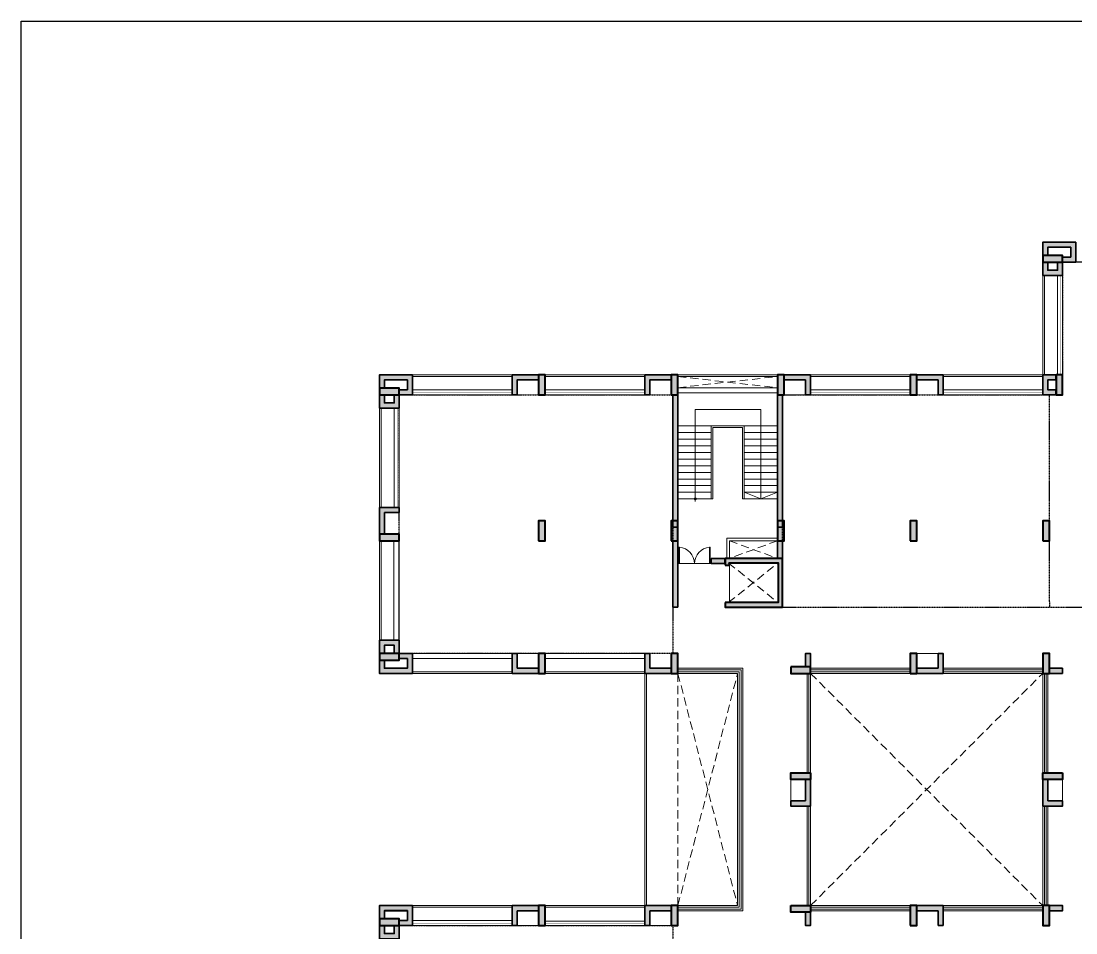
# Model space of a CAD drawing. Header units: millimetres. Extents: x -122165 to 59500, y -31598 to 53500.
# Drawn here: x -122165 to -74460, y 12264 to 53500 of the extents above; entities that cross this region are included whole.
import ezdxf

# ---------------------------------------------------------------- set-up
doc = ezdxf.new("R2010")
doc.units = ezdxf.units.MM
doc.header["$MEASUREMENT"] = 0
doc.linetypes.add('ARC$0$Existing Layout$0$07.08.14_LP_0G-for WD_FINAL$0$DASHED2', pattern=[0.375, 0.25, -0.125])
for name, color, linetype, lineweight in [('A_ Low Height Wall', 20, 'Continuous', 20), ('A_CUT OUT.', 253, 'ARC$0$Existing Layout$0$07.08.14_LP_0G-for WD_FINAL$0$DASHED2', 13), ('A_DIM', 7, 'Continuous', 5), ('ARC_A_ R.C.C', 162, 'Continuous', 40), ('ARC_A_Level', 253, 'Continuous', 15), ('ARC_A_R.C.C. Hatch', 8, 'Continuous', 5), ('ARC_A_Stair', 7, 'Continuous', 13), ('ARC_A_Steel_1(fabrication)', 46, 'Continuous', 9), ('ARC_A_WALL', 158, 'Continuous', 35), ('ARC_Concept Zone', 252, 'ARC$0$Existing Layout$0$07.08.14_LP_0G-for WD_FINAL$0$DASHED2', 30), ('ARC_D_W Block', 252, 'Continuous', 20), ('ARC_Wall Hatch', 253, 'Continuous', 0)]:
    doc.layers.add(name, color=color, linetype=linetype, lineweight=lineweight)

# ---------------------------------------------------------------- blocks, each defined once
blk = doc.blocks.new('ARC$0$Existing Layout$0$A$C339C0E16')
for points in [[(0.079, -0.044), (0, -0.044), (0, 0), (0.079, 0)], [(0.738, -0.077), (0.033, -0.077), (0.033, -0.044), (0.738, -0.044)]]:
    blk.add_lwpolyline(points, close=True)
blk.add_arc((-0.015, 0.008), 0.758, 271.1695, 353.5809)
blk = doc.blocks.new('ARC$1$Existing Layout$0$col gf 180116')
at = {"layer": 'ARC_A_R.C.C. Hatch'}
h = blk.add_hatch(color=256, dxfattribs=at)
h.dxf.hatch_style = 1
h.paths.add_polyline_path([(201.74, 26.786), (202.64, 26.786), (202.64, 26.486), (201.74, 26.486)])
edge = h.paths.add_edge_path()
edge.add_line((216.34, 22.986), (216.14, 22.986))
edge.add_line((216.14, 22.986), (216.14, 25.586))
edge.add_line((216.14, 25.586), (218.34, 25.586))
edge.add_line((218.34, 25.586), (218.34, 22.986))
edge.add_line((218.34, 22.986), (218.04, 22.986))
h.paths.add_polyline_path([(207.14, 25.886), (207.44, 25.886), (207.44, 26.786), (207.14, 26.786)])
h.paths.add_polyline_path([(208.04, 20.486), (208.04, 20.786), (207.14, 20.786), (207.14, 20.486)])
h.paths.add_polyline_path([(202.64, 32.786), (202.64, 32.486), (201.74, 32.486), (201.74, 32.786)])
h.paths.add_polyline_path([(191.24, 20.486), (191.24, 20.786), (190.34, 20.786), (190.34, 20.486)])
h.paths.add_polyline_path([(184.04, 20.486), (184.04, 20.786), (183.14, 20.786), (183.14, 20.486)])
h.paths.add_polyline_path([(220.64, 14.186), (220.34, 14.186), (220.34, 13.286), (220.64, 13.286)])
h.paths.add_polyline_path([(220.64, 20.486), (220.64, 20.786), (219.74, 20.786), (219.74, 20.486)])
h.paths.add_polyline_path([(220.64, 25.286), (220.64, 25.586), (219.74, 25.586), (219.74, 25.286)])
h.paths.add_polyline_path([(220.64, 32.786), (220.64, 32.486), (219.74, 32.486), (219.74, 32.786)])
h.paths.add_polyline_path([(220.34, 37.286), (220.64, 37.286), (220.64, 38.186), (220.34, 38.186)])
h.paths.add_polyline_path([(201.14, 43.286), (201.44, 43.286), (201.44, 44.186), (201.14, 44.186)])
h.paths.add_polyline_path([(196.34, 43.286), (196.64, 43.286), (196.64, 44.186), (196.34, 44.186)])
h.paths.add_polyline_path([(190.34, 43.286), (190.64, 43.286), (190.64, 44.186), (190.34, 44.186)])
h.paths.add_polyline_path([(207.14, 43.286), (207.44, 43.286), (207.44, 44.186), (207.14, 44.186)])
h.paths.add_polyline_path([(220.64, 56.786), (220.34, 56.786), (220.34, 55.886), (220.64, 55.886)])
h.paths.add_polyline_path([(220.34, 50.786), (220.64, 50.786), (220.64, 49.886), (220.34, 49.886)])
h.paths.add_polyline_path([(226.34, 50.786), (226.64, 50.786), (226.64, 49.886), (226.34, 49.886)])
h.paths.add_polyline_path([(220.34, 43.286), (220.64, 43.286), (220.64, 44.186), (220.34, 44.186)])
h.paths.add_polyline_path([(232.64, 44.186), (232.64, 43.886), (231.74, 43.886), (231.74, 44.186)])
h.paths.add_polyline_path([(232.64, 50.486), (232.64, 50.786), (231.74, 50.786), (231.74, 50.486)])
h.paths.add_polyline_path([(232.64, 55.886), (232.64, 56.186), (231.74, 56.186), (231.74, 55.886)])
h.paths.add_polyline_path([(213.14, 43.286), (213.44, 43.286), (213.44, 44.186), (213.14, 44.186)])
h.paths.add_polyline_path([(226.64, 7.886), (226.64, 8.186), (225.74, 8.186), (225.74, 7.886)])
h.paths.add_polyline_path([(226.64, 13.286), (226.64, 13.586), (225.74, 13.586), (225.74, 13.286)])
h.paths.add_polyline_path([(201.74, 20.786), (201.74, 20.486), (202.64, 20.486), (202.64, 20.786)])
h.paths.add_polyline_path([(184.04, 25.886), (184.04, 26.186), (183.14, 26.186), (183.14, 25.886)])
h.paths.add_polyline_path([(183.14, 14.186), (183.14, 13.886), (184.04, 13.886), (184.04, 14.186)])
h.paths.add_polyline_path([(202.64, 13.886), (202.64, 14.186), (201.74, 14.186), (201.74, 13.886)])
h.paths.add_polyline_path([(196.34, 13.286), (196.64, 13.286), (196.64, 14.186), (196.34, 14.186)])
h.paths.add_polyline_path([(190.34, 13.286), (190.64, 13.286), (190.64, 14.186), (190.34, 14.186)])
h.paths.add_polyline_path([(196.34, 25.886), (196.64, 25.886), (196.64, 26.786), (196.34, 26.786)])
h.paths.add_polyline_path([(190.34, 25.886), (190.64, 25.886), (190.64, 26.786), (190.34, 26.786)])
h.paths.add_polyline_path([(214.04, 13.286), (214.04, 13.586), (213.14, 13.586), (213.14, 13.286)])
h.paths.add_polyline_path([(213.14, 20.786), (213.14, 20.486), (214.04, 20.486), (214.04, 20.786)])
h.paths.add_polyline_path([(213.44, 26.786), (213.14, 26.786), (213.14, 25.886), (213.44, 25.886)])
h.paths.add_polyline_path([(214.04, 32.786), (214.04, 32.486), (213.14, 32.486), (213.14, 32.786)])
h.paths.add_polyline_path([(214.04, 7.886), (214.04, 8.186), (213.14, 8.186), (213.14, 7.886)])
h.paths.add_polyline_path([(226.64, 20.486), (226.64, 20.786), (225.74, 20.786), (225.74, 20.486)])
h.paths.add_polyline_path([(226.64, 25.286), (226.64, 25.586), (225.74, 25.586), (225.74, 25.286)])
h.paths.add_polyline_path([(226.64, 32.786), (226.64, 32.486), (225.74, 32.486), (225.74, 32.786)])
h.paths.add_polyline_path([(226.64, 37.286), (226.64, 37.586), (225.74, 37.586), (225.74, 37.286)])
h.paths.add_polyline_path([(225.74, 44.186), (225.74, 43.886), (226.64, 43.886), (226.64, 44.186)])
h.paths.add_polyline_path([(226.64, 56.786), (226.34, 56.786), (226.34, 55.886), (226.64, 55.886)])
h.paths.add_polyline_path([(214.04, 55.886), (214.04, 56.186), (213.14, 56.186), (213.14, 55.886)])
h.paths.add_polyline_path([(213.14, 37.286), (213.44, 37.286), (213.44, 38.186), (213.14, 38.186)])
h.paths.add_polyline_path([(214.04, 50.786), (213.74, 50.786), (213.74, 49.886), (214.04, 49.886)])
h.paths.add_polyline_path([(207.14, 37.286), (207.44, 37.286), (207.44, 38.186), (207.14, 38.186)])
h.paths.add_polyline_path([(207.14, 49.886), (207.44, 49.886), (207.44, 50.786), (207.14, 50.786)])
h.paths.add_polyline_path([(183.14, 50.186), (183.14, 49.886), (184.04, 49.886), (184.04, 50.186)])
h.paths.add_polyline_path([(183.14, 38.186), (183.14, 37.886), (184.04, 37.886), (184.04, 38.186)])
h.paths.add_polyline_path([(201.74, 37.586), (201.74, 37.286), (202.64, 37.286), (202.64, 37.586)])
h.paths.add_polyline_path([(196.34, 37.286), (196.64, 37.286), (196.64, 38.186), (196.34, 38.186)])
h.paths.add_polyline_path([(190.34, 37.286), (190.64, 37.286), (190.64, 38.186), (190.34, 38.186)])
h.paths.add_polyline_path([(201.14, 49.886), (201.44, 49.886), (201.44, 50.786), (201.14, 50.786)])
h.paths.add_polyline_path([(196.34, 49.886), (196.64, 49.886), (196.64, 50.786), (196.34, 50.786)])
h.paths.add_polyline_path([(190.34, 49.886), (190.64, 49.886), (190.64, 50.786), (190.34, 50.786)])
h.paths.add_polyline_path([(220.64, 8.186), (220.34, 8.186), (220.34, 7.286), (220.64, 7.286)])
h.paths.add_polyline_path([(195.74, 20.486), (195.74, 20.786), (196.64, 20.786), (196.64, 20.486)])
h.paths.add_polyline_path([(183.14, 43.586), (183.14, 43.286), (184.04, 43.286), (184.04, 43.586)])
h = blk.add_hatch(color=256, dxfattribs=at)
h.dxf.hatch_style = 1
h.paths.add_polyline_path([(201.17, 42.286), (201.17, 40.486), (198.77, 40.486), (198.77, 40.286), (201.37, 40.286), (201.37, 42.486), (198.77, 42.486), (198.77, 42.186), (198.97, 42.186), (198.97, 42.286)])
at = {"layer": 'ARC_A_ R.C.C'}
blk.add_line((198.77, 42.186, 0), (198.97, 42.186, 0), dxfattribs=at)
at = {"layer": 'ARC_A_ R.C.C', "elevation": 0}
for points in [[(214.04, 55.886), (214.04, 56.186), (213.14, 56.186), (213.14, 55.886)], [(190.34, 49.886), (190.64, 49.886), (190.64, 50.786), (190.34, 50.786)], [(196.34, 49.886), (196.64, 49.886), (196.64, 50.786), (196.34, 50.786)], [(201.14, 49.886), (201.44, 49.886), (201.44, 50.786), (201.14, 50.786)], [(207.14, 49.886), (207.44, 49.886), (207.44, 50.786), (207.14, 50.786)], [(214.04, 50.786), (213.74, 50.786), (213.74, 49.886), (214.04, 49.886)], [(183.14, 50.186), (183.14, 49.886), (184.04, 49.886), (184.04, 50.186)], [(190.34, 43.286), (190.64, 43.286), (190.64, 44.186), (190.34, 44.186)], [(196.34, 43.286), (196.64, 43.286), (196.64, 44.186), (196.34, 44.186)], [(201.14, 43.286), (201.44, 43.286), (201.44, 44.186), (201.14, 44.186)], [(207.14, 43.286), (207.44, 43.286), (207.44, 44.186), (207.14, 44.186)], [(213.14, 43.286), (213.44, 43.286), (213.44, 44.186), (213.14, 44.186)], [(183.14, 43.586), (183.14, 43.286), (184.04, 43.286), (184.04, 43.586)], [(183.14, 38.186), (183.14, 37.886), (184.04, 37.886), (184.04, 38.186)], [(190.34, 37.286), (190.64, 37.286), (190.64, 38.186), (190.34, 38.186)], [(196.34, 37.286), (196.64, 37.286), (196.64, 38.186), (196.34, 38.186)], [(202.64, 32.786), (202.64, 32.486), (201.74, 32.486), (201.74, 32.786)], [(214.04, 32.786), (214.04, 32.486), (213.14, 32.486), (213.14, 32.786)], [(190.34, 25.886), (190.64, 25.886), (190.64, 26.786), (190.34, 26.786)], [(196.34, 25.886), (196.64, 25.886), (196.64, 26.786), (196.34, 26.786)], [(201.74, 26.786), (202.64, 26.786), (202.64, 26.486), (201.74, 26.486)], [(207.14, 25.886), (207.44, 25.886), (207.44, 26.786), (207.14, 26.786)], [(213.44, 26.786), (213.14, 26.786), (213.14, 25.886), (213.44, 25.886)], [(184.04, 25.886), (184.04, 26.186), (183.14, 26.186), (183.14, 25.886)]]:
    blk.add_lwpolyline(points, close=True, dxfattribs=at)
for points in [[(198.77, 40.486), (198.77, 40.286), (201.37, 40.286), (201.37, 42.486), (198.77, 42.486), (198.77, 42.186)], [(198.97, 42.186), (198.97, 42.286), (201.17, 42.286), (201.17, 40.486), (198.77, 40.486)]]:
    blk.add_lwpolyline(points, dxfattribs=at)
at = {"layer": 'ARC_A_ R.C.C'}
for points in [[(207.14, 37.286), (207.44, 37.286), (207.44, 38.186), (207.14, 38.186)], [(213.14, 37.286), (213.44, 37.286), (213.44, 38.186), (213.14, 38.186)], [(201.74, 37.586), (201.74, 37.286), (202.64, 37.286), (202.64, 37.586)]]:
    blk.add_lwpolyline(points, close=True, dxfattribs=at)
at = {"layer": 'ARC_A_Level'}
blk.add_line((198.97, 40.486, 0), (198.97, 42.186, 0), dxfattribs=at)
blk = doc.blocks.new('ARC$0$Existing Layout$0$A$C04F219B2')
at = {"layer": 'ARC_Wall Hatch'}
h = blk.add_hatch(color=256, dxfattribs=at)
h.dxf.hatch_style = 1
h.paths.add_polyline_path([(0.6, -0.9), (-0.9, -0.9), (-0.9, -0.3), (-0.67, -0.3), (-0.67, -0.67), (0.37, -0.67), (0.37, -0.23), (0, -0.23), (0, 0), (0.6, 0)])
h.paths.add_polyline_path([(0, 0), (-0.23, 0), (-0.23, 0.37), (-0.67, 0.37), (-0.67, 0), (-0.9, 0), (-0.9, 0.6), (0, 0.6)])
at = {"layer": 'ARC_A_WALL'}
blk.add_line((0.598, -0.395, -0.001), (0.6, -0.395, -0.001), dxfattribs=at)
blk.add_lwpolyline([(0, 0), (-0.23, 0), (-0.23, 0.37), (-0.67, 0.37), (-0.67, 0), (-0.9, 0), (-0.9, 0.6), (0, 0.6)], close=True, dxfattribs=at)
at = {"layer": 'ARC_A_WALL', "elevation": 0}
blk.add_lwpolyline([(0.6, -0.9), (-0.9, -0.9), (-0.9, -0.3), (-0.67, -0.3), (-0.67, -0.67), (0.37, -0.67), (0.37, -0.23), (0, -0.23), (0, 0), (0.6, 0)], close=True, dxfattribs=at)
blk = doc.blocks.new('ARC$0$Existing Layout$0$A$C3EBA4768')
at = {"layer": 'A_DIM', "xscale": -1, "rotation": 180.0000006659391}
blk.add_blockref('ARC$0$Existing Layout$0$A$C04F219B2', (0.9, -18.9, 0.001), dxfattribs=at)
at = {"layer": 'ARC_Wall Hatch', "xscale": -1, "rotation": 180}
for p in [(30.9, 11.1, 0.001), (0.9, 5.1, 0.001)]:
    blk.add_blockref('ARC$0$Existing Layout$0$A$C04F219B2', p, dxfattribs=at)
at = {"layer": 'ARC_Wall Hatch'}
blk.add_blockref('ARC$0$Existing Layout$0$A$C04F219B2', (0.9, -6.6, 0.001), dxfattribs=at)
blk = doc.blocks.new('ARC')
at = {"layer": 'ARC_Wall Hatch', "extrusion": (4.48937e-09, -4.26517e-20, 1)}
h = blk.add_hatch(color=256, dxfattribs=at)
h.dxf.hatch_style = 1
h.paths.add_polyline_path([(-98760, 37500), (-99960, 37500), (-99960, 36600), (-99730, 36600), (-99730, 37270), (-98760, 37270)])
h = blk.add_hatch(color=256, dxfattribs=at)
h.dxf.hatch_style = 1
h.paths.add_polyline_path([(-92760, 37500), (-93960, 37500), (-93960, 36600), (-93730, 36600), (-93730, 37270), (-92760, 37270)])
h = blk.add_hatch(color=256, dxfattribs=at)
h.dxf.hatch_style = 1
h.paths.add_polyline_path([(-86460, 37500), (-87660, 37500), (-87660, 37270), (-86690, 37270), (-86690, 36600), (-86460, 36600)])
h = blk.add_hatch(color=256, dxfattribs=at)
h.dxf.hatch_style = 1
h.paths.add_polyline_path([(-80460, 37500), (-81660, 37500), (-81660, 37270), (-80690, 37270), (-80690, 36600), (-80460, 36600)])
h = blk.add_hatch(color=256, dxfattribs=at)
h.dxf.hatch_style = 1
h.paths.add_polyline_path([(-75360, 37270), (-75360, 37500), (-75960, 37500), (-75960, 36600), (-75360, 36600), (-75360, 36830), (-75730, 36830), (-75730, 37270)])
h = blk.add_hatch(color=256, dxfattribs=at)
h.dxf.hatch_style = 1
h.paths.add_polyline_path([(-92460, 36000), (-92460, 36600), (-92690, 36600), (-92690, 30607), (-92460, 30607)])
h = blk.add_hatch(color=256, dxfattribs=at)
h.dxf.hatch_style = 1
h.paths.add_polyline_path([(-87730, 36600), (-87960, 36600), (-87960, 30607), (-87730, 30607)])
h = blk.add_hatch(color=256, dxfattribs=at)
h.dxf.hatch_style = 1
h.paths.add_polyline_path([(-105060, 31500), (-105960, 31500), (-105960, 30300), (-105730, 30300), (-105730, 31270), (-105060, 31270)])
h = blk.add_hatch(color=256, dxfattribs=at)
h.dxf.hatch_style = 1
h.paths.add_polyline_path([(-92460, 30000), (-92690, 30000), (-92690, 27000), (-92460, 27000)])
h = blk.add_hatch(color=256, dxfattribs=at)
h.dxf.hatch_style = 1
h.paths.add_polyline_path([(-87730, 30000), (-87960, 30000), (-87960, 29200), (-87730, 29200)])
h = blk.add_hatch(color=256, dxfattribs=at)
h.dxf.hatch_style = 1
h.paths.add_polyline_path([(-90330, 28970), (-90330, 29200), (-90960, 29200), (-90960, 28970)])
h = blk.add_hatch(color=256, dxfattribs=at)
h.dxf.hatch_style = 1
h.paths.add_polyline_path([(-98760, 24230), (-99730, 24230), (-99730, 24900), (-99960, 24900), (-99960, 24000), (-98760, 24000)])
h = blk.add_hatch(color=256, dxfattribs=at)
h.dxf.hatch_style = 1
h.paths.add_polyline_path([(-92760, 24230), (-93730, 24230), (-93730, 24900), (-93960, 24900), (-93960, 24000), (-92760, 24000)])
at = {"layer": 'ARC_Wall Hatch', "extrusion": (4.48939e-09, -4.26748e-20, 1)}
h = blk.add_hatch(color=256, dxfattribs=at)
h.dxf.hatch_style = 1
h.paths.add_polyline_path([(-86460, 24900), (-86460, 24300), (-86690, 24300), (-86690, 24900)])
h = blk.add_hatch(color=256, dxfattribs=at)
h.dxf.hatch_style = 1
h.paths.add_polyline_path([(-80460, 24900), (-80690, 24900), (-80690, 24230), (-81660, 24230), (-81660, 24000), (-80460, 24000)])
h = blk.add_hatch(color=256, dxfattribs=at)
h.dxf.hatch_style = 1
h.paths.add_polyline_path([(-75060, 24230), (-75660, 24230), (-75660, 24000), (-75060, 24000)])
h = blk.add_hatch(color=256, dxfattribs=at)
h.dxf.hatch_style = 1
h.paths.add_polyline_path([(-86690, 19200), (-86460, 19200), (-86460, 18000), (-87360, 18000), (-87360, 18230), (-86690, 18230)])
h = blk.add_hatch(color=256, dxfattribs=at)
h.dxf.hatch_style = 1
h.paths.add_polyline_path([(-75730, 19200), (-75960, 19200), (-75960, 18000), (-75060, 18000), (-75060, 18230), (-75730, 18230)])
at = {"layer": 'ARC_Wall Hatch', "extrusion": (4.48937e-09, -4.26517e-20, 1)}
h = blk.add_hatch(color=256, dxfattribs=at)
h.dxf.hatch_style = 1
h.paths.add_polyline_path([(-98760, 13500), (-99960, 13500), (-99960, 12600), (-99730, 12600), (-99730, 13270), (-98760, 13270)])
h = blk.add_hatch(color=256, dxfattribs=at)
h.dxf.hatch_style = 1
h.paths.add_polyline_path([(-92760, 13500), (-93960, 13500), (-93960, 12600), (-93730, 12600), (-93730, 13270), (-92760, 13270)])
h = blk.add_hatch(color=256, dxfattribs=at)
h.dxf.hatch_style = 1
h.paths.add_polyline_path([(-80690, 13270), (-80690, 12600), (-80460, 12600), (-80460, 13500), (-81660, 13500), (-81660, 13270)])
at = {"layer": 'ARC_Wall Hatch', "extrusion": (4.48939e-09, -4.26748e-20, 1)}
h = blk.add_hatch(color=256, dxfattribs=at)
h.dxf.hatch_style = 1
h.paths.add_polyline_path([(-75060, 13500), (-75660, 13500), (-75660, 13270), (-75060, 13270)])
h = blk.add_hatch(color=256, dxfattribs=at)
h.dxf.hatch_style = 1
h.paths.add_polyline_path([(-86460, 12600), (-86460, 13200), (-86690, 13200), (-86690, 12600)])
at = {"layer": 'A_ Low Height Wall', "color": 7}
for p, q in [((-90245, 29200, 4), (-90245, 30115, 4)), ((-90245, 30115, 4), (-87960, 30115, 4)), ((-90245, 29200, 4), (-90245, 29967, 4)), ((-90130, 29200, 4), (-90130, 30000, 4)), ((-90130, 30000, 4), (-87960, 30000, 4)), ((-90130, 29200, 4), (-90130, 29652, 4)), ((-92690, 24000, 4), (-92460, 24000, 4)), ((-89530, 24230, 4), (-92460, 24230, 4)), ((-89760, 24000, 4), (-92460, 24000, 4)), ((-89760, 24000, 4), (-89760, 13500, 4)), ((-89530, 24230, 4), (-89530, 13270, 4)), ((-86460, 24230, 4), (-81960, 24230, 4)), ((-86460, 24230, 4), (-86460, 24000, 4)), ((-86460, 24000, 4), (-81960, 24000, 4)), ((-86460, 19500, 4), (-86460, 24000, 4)), ((-80460, 24230, 4), (-75960, 24230, 4)), ((-80460, 24000, 4), (-75960, 24000, 4)), ((-75960, 19500, 4), (-75960, 24000, 4)), ((-75730, 19500, 4), (-75730, 24000, 4)), ((-86460, 13500, 4), (-86460, 18000, 4)), ((-75960, 13500, 4), (-75960, 18000, 4)), ((-75730, 13500, 4), (-75730, 18000, 4)), ((-89760, 13500, 4), (-92460, 13500, 4)), ((-86460, 13500, 4), (-81960, 13500, 4)), ((-80460, 13500, 4), (-75960, 13500, 4)), ((-75730, 13500, 4), (-75960, 13500, 4)), ((-89530, 13270, 4), (-92460, 13270, 4)), ((-86460, 13270, 4), (-81960, 13270, 4)), ((-80460, 13270, 4), (-75960, 13270, 4))]:
    blk.add_line(p, q, dxfattribs=at)
at = {"layer": 'A_CUT OUT.', "ltscale": 1500}
for p, q in [((-92460, 37425, 4), (-87960, 36921, 4)), ((-92460, 36921, 4), (-87960, 37425, 4)), ((-90130, 30000, 4), (-87960, 29200, 4)), ((-87960, 30000, 4), (-90130, 29200, 4)), ((-90180, 29000, 3), (-87930, 27200, 3)), ((-90180, 27200, 3), (-87930, 29000, 3)), ((-92460, 24000, 4), (-89760, 13500, 4)), ((-92460, 13500, 4), (-89760, 24000, 4)), ((-92460, 13500, 4), (-92460, 24000, 4)), ((-86460, 24000, 4), (-75960, 13500, 4)), ((-86460, 13500, 4), (-75960, 24000, 4))]:
    blk.add_line(p, q, dxfattribs=at)
at = {"layer": 'ARC_A_Level'}
for p, q in [((-86690, 36600, 4), (-87660, 36600, 4)), ((-81660, 24900, 4), (-80690, 24900, 4)), ((-87360, 18230, 4), (-87360, 19200, 4)), ((-75060, 18230, 4), (-75060, 19200, 4))]:
    blk.add_line(p, q, dxfattribs=at)
at = {"layer": 'ARC_A_Stair'}
for p, q in [((-88710, 35941, 4), (-91672, 35941, 4)), ((-91672, 35941, 4), (-91672, 31776, 4)), ((-88710, 31891, 4), (-88710, 35941, 4)), ((-90960, 35191, 4), (-92460, 35191, 4)), ((-90960, 34891, 4), (-92460, 34891, 4)), ((-90960, 35191, 4), (-90960, 31891, 4)), ((-90960, 35191, 4), (-87960, 35191, 4)), ((-90885, 35116, 4), (-90885, 31891, 4)), ((-90885, 35116, 4), (-89535, 35116, 4)), ((-89535, 35116, 4), (-89535, 31891, 4)), ((-89460, 35191, 4), (-89460, 31891, 4)), ((-89460, 35191, 4), (-87960, 35191, 4)), ((-89460, 34891, 4), (-87960, 34891, 4)), ((-90960, 34591, 4), (-92460, 34591, 4)), ((-89460, 34591, 4), (-87960, 34591, 4)), ((-90960, 34291, 4), (-92460, 34291, 4)), ((-90960, 33991, 4), (-92460, 33991, 4)), ((-89460, 34291, 4), (-87960, 34291, 4)), ((-89460, 33991, 4), (-87960, 33991, 4)), ((-90960, 33691, 4), (-92460, 33691, 4)), ((-89460, 33691, 4), (-87960, 33691, 4)), ((-90960, 33391, 4), (-92460, 33391, 4)), ((-90960, 33091, 4), (-92460, 33091, 4)), ((-89460, 33391, 4), (-87960, 33391, 4)), ((-89460, 33091, 4), (-87960, 33091, 4)), ((-90960, 32791, 4), (-92460, 32791, 4)), ((-90960, 32491, 4), (-92460, 32491, 4)), ((-89460, 32791, 4), (-87960, 32791, 4)), ((-89460, 32491, 4), (-87960, 32491, 4)), ((-90960, 32191, 4), (-92460, 32191, 4)), ((-89460, 32191, 4), (-87960, 32191, 4)), ((-89460, 32191, 4), (-88710, 31891, 4)), ((-88710, 31891, 4), (-87960, 32191, 4)), ((-90885, 31891, 4), (-92460, 31891, 4)), ((-89535, 31891, 4), (-87960, 31891, 4))]:
    blk.add_line(p, q, dxfattribs=at)
at = {"layer": 'ARC_A_Stair', "color": 18, "true_color": 0x000000}
blk.add_circle((-91672, 31891, 4), 46.7, dxfattribs=at)
at = {"layer": 'ARC_A_Steel_1(fabrication)'}
for p, q in [((-75960, 37500, 4), (-75960, 42000, 4)), ((-75885, 37500, 4), (-75885, 42000, 4)), ((-104460, 37500, 4), (-99960, 37500, 4)), ((-104460, 37425, 4), (-99960, 37425, 4)), ((-98460, 37500, 4), (-93960, 37500, 4)), ((-98460, 37425, 4), (-93960, 37425, 4)), ((-92460, 37500, 4), (-87960, 37500, 4)), ((-92460, 37425, 4), (-87960, 37425, 4)), ((-86460, 37500, 4), (-81960, 37500, 4)), ((-86460, 37425, 4), (-81960, 37425, 4)), ((-80460, 37500, 4), (-75960, 37500, 4)), ((-80460, 37425, 4), (-75960, 37425, 4)), ((-105960, 31500, 4), (-105960, 36000, 4)), ((-105885, 31500, 4), (-105885, 36000, 4)), ((-105960, 25500, 4), (-105960, 30000, 4)), ((-105885, 25500, 4), (-105885, 30000, 4)), ((-104460, 24075, 4), (-99960, 24075, 4)), ((-104460, 24000, 4), (-99960, 24000, 4)), ((-98460, 24075, 4), (-93960, 24075, 4)), ((-98460, 24000, 4), (-93960, 24000, 4)), ((-93960, 13500, 4), (-93960, 24000, 4)), ((-93885, 13500, 4), (-93885, 24000, 4)), ((-104460, 13500, 4), (-99960, 13500, 4)), ((-104460, 13425, 4), (-99960, 13425, 4)), ((-98460, 13500, 4), (-93960, 13500, 4)), ((-98460, 13425, 4), (-93960, 13425, 4))]:
    blk.add_line(p, q, dxfattribs=at)
at = {"layer": 'ARC_A_Steel_1(fabrication)', "lineweight": 5}
for p, q in [((-92460, 24155, 4), (-89605, 24155, 4)), ((-92460, 24075, 4), (-89685, 24075, 4)), ((-89685, 13425, 4), (-89685, 24075, 4)), ((-89605, 13345, 4), (-89605, 24155, 4)), ((-86615, 19500, 4), (-86615, 24000, 4)), ((-86535, 19500, 4), (-86535, 24000, 4)), ((-86460, 24155, 4), (-81960, 24155, 4)), ((-86460, 24075, 4), (-81960, 24075, 4)), ((-80460, 24155, 4), (-75960, 24155, 4)), ((-80460, 24075, 4), (-75960, 24075, 4)), ((-80460, 24075, 4), (-75960, 24075, 4)), ((-75885, 19500, 4), (-75885, 24000, 4)), ((-75805, 19500, 4), (-75805, 24000, 4)), ((-86615, 13500, 4), (-86615, 18000, 4)), ((-86535, 13500, 4), (-86535, 18000, 4)), ((-75885, 13500, 4), (-75885, 18000, 4)), ((-75805, 13500, 4), (-75805, 18000, 4)), ((-92460, 13425, 4), (-89685, 13425, 4)), ((-86460, 13425, 4), (-81960, 13425, 4)), ((-80460, 13425, 4), (-75960, 13425, 4)), ((-80460, 13425, 4), (-75960, 13425, 4)), ((-92460, 13345, 4), (-89605, 13345, 4)), ((-86460, 13345, 4), (-81960, 13345, 4)), ((-80460, 13345, 4), (-75960, 13345, 4))]:
    blk.add_line(p, q, dxfattribs=at)
at = {"layer": 'ARC_A_WALL'}
for p, q in [((-75960, 42600, 4), (-75730, 42600, 4)), ((-98760, 37270, 4), (-98760, 37500, 4)), ((-92760, 37270, 4), (-92760, 37500, 4)), ((-87660, 37270, 4), (-87660, 37500, 4)), ((-86690, 37270, 4), (-87660, 37270, 4)), ((-86690, 36600, 4), (-86690, 37270, 4)), ((-81660, 37270, 4), (-81660, 37500, 4)), ((-80690, 37270, 4), (-81660, 37270, 4)), ((-80690, 36600, 4), (-80690, 37270, 4)), ((-104462, 36995, 4), (-104460, 36995, 4)), ((-75960, 37200, 4), (-75960, 36600, 4)), ((-99960, 36600, 4), (-99730, 36600, 4)), ((-93960, 36600, 4), (-93730, 36600, 4)), ((-92690, 36600, 4), (-92690, 30607, 4)), ((-92690, 36600, 4), (-92460, 36600, 4)), ((-87960, 36600, 4), (-87960, 30607, 4)), ((-87960, 36600, 4), (-87730, 36600, 4)), ((-87730, 36600, 4), (-87730, 30607, 4)), ((-75960, 36600, 4), (-75660, 36600, 4)), ((-92460, 36000, 4), (-92460, 30850, 4)), ((-92460, 36000, 4), (-92460, 30607, 4)), ((-105060, 31500, 4), (-105960, 31500, 4)), ((-105960, 31500, 4), (-105960, 30300, 4)), ((-105060, 31500, 4), (-105060, 31270, 4)), ((-105060, 31270, 4), (-105730, 31270, 4)), ((-105730, 31270, 4), (-105730, 30300, 4)), ((-92690, 30607, 4), (-92460, 30607, 4)), ((-87730, 30607, 4), (-87960, 30607, 4)), ((-81960, 30900, 4), (-81730, 30900, 4)), ((-105960, 30300, 4), (-105730, 30300, 4)), ((-92690, 30000, 4), (-92690, 27000, 4)), ((-92690, 30000, 4), (-92460, 30000, 4)), ((-92460, 30000, 4), (-92460, 27000, 4)), ((-87960, 30000, 4), (-87960, 29200, 4)), ((-87730, 30000, 4), (-87730, 29200, 4)), ((-81960, 30000, 4), (-81730, 30000, 4)), ((-75960, 30000, 4), (-75730, 30000, 4)), ((-90330, 29200, 4), (-90960, 29200, 4)), ((-90960, 29200, 4), (-90960, 28970, 4)), ((-90330, 29200, 4), (-90330, 28970, 4)), ((-87960, 29200, 4), (-87730, 29200, 4)), ((-90330, 28970, 4), (-90960, 28970, 4)), ((-92690, 27000, 4), (-92460, 27000, 4)), ((-92690, 27000, 4), (-92460, 27000, 4)), ((-99960, 24900, 4), (-99730, 24900, 4)), ((-99730, 24900, 4), (-99730, 24230, 4)), ((-93730, 24900, 4), (-93730, 24230, 4)), ((-80690, 24230, 4), (-80690, 24900, 4)), ((-99730, 24230, 4), (-98760, 24230, 4)), ((-98760, 24230, 4), (-98760, 24000, 4)), ((-93730, 24230, 4), (-92760, 24230, 4)), ((-92760, 24000, 4), (-92760, 24230, 4)), ((-81660, 24230, 4), (-80690, 24230, 4)), ((-81660, 24000, 4), (-81660, 24230, 4)), ((-75660, 24230, 4), (-75060, 24230, 4)), ((-75660, 24230, 4), (-75660, 24000, 4)), ((-75060, 24000, 4), (-75060, 24230, 4)), ((-86690, 18230, 4), (-86690, 19200, 4)), ((-86460, 19200, 4), (-86690, 19200, 4)), ((-75960, 19200, 4), (-75730, 19200, 4)), ((-75730, 18230, 4), (-75730, 19200, 4)), ((-87360, 18230, 4), (-86690, 18230, 4)), ((-75060, 18230, 4), (-75730, 18230, 4)), ((-98760, 13500, 4), (-99960, 13500, 4)), ((-99960, 13500, 4), (-99960, 12600, 4)), ((-98760, 13270, 4), (-98760, 13500, 4)), ((-92760, 13270, 4), (-92760, 13500, 4)), ((-80460, 13500, 4), (-81660, 13500, 4)), ((-80460, 12600, 4), (-80460, 13500, 4)), ((-98760, 13270, 4), (-99730, 13270, 4)), ((-99730, 13270, 4), (-99730, 12600, 4)), ((-92760, 13270, 4), (-93730, 13270, 4)), ((-93730, 13270, 4), (-93730, 12600, 4)), ((-80690, 13270, 4), (-81679, 13270, 4)), ((-80690, 12600, 4), (-80690, 13270, 4)), ((-99960, 12600, 4), (-99730, 12600, 4)), ((-98760, 12600, 4), (-98530, 12600, 4)), ((-93960, 12600, 4), (-93730, 12600, 4)), ((-92690, 12600, 4), (-92460, 12600, 4)), ((-80690, 12600, 4), (-80460, 12600, 4))]:
    blk.add_line(p, q, dxfattribs=at)
at = {"layer": 'ARC_A_WALL', "extrusion": (4.48937e-09, -4.2654e-20, 1), "elevation": 4}
for points in [[(-105960, 37500), (-105960, 37500)], [(-86460, 24300), (-86460, 24900), (-86690, 24900), (-86690, 24300)], [(-75660, 13500), (-75060, 13500), (-75060, 13270), (-75660, 13270)], [(-86460, 13200), (-86460, 12600), (-86690, 12600), (-86690, 13200)]]:
    blk.add_lwpolyline(points, close=True, dxfattribs=at)
for points in [[(-98760, 37500), (-99960, 37500), (-99960, 36600)], [(-98760, 37270), (-99730, 37270), (-99730, 36600)], [(-92760, 37500), (-93960, 37500), (-93960, 36600)], [(-92760, 37270), (-93730, 37270), (-93730, 36600)], [(-86690, 36600), (-86460, 36600), (-86460, 37500), (-87660, 37500)], [(-80690, 36600), (-80460, 36600), (-80460, 37500), (-81660, 37500)], [(-75360, 37270), (-75360, 37500), (-75960, 37500), (-75960, 36600), (-75360, 36600), (-75360, 36830), (-75730, 36830), (-75730, 37270), (-75360, 37270)], [(-92460, 36000), (-92460, 36000), (-92460, 36600)], [(-99960, 24900), (-99960, 24000), (-98760, 24000)], [(-93730, 24900), (-93960, 24900), (-93960, 24000), (-92760, 24000)], [(-81660, 24000), (-80460, 24000), (-80460, 24900), (-80690, 24900)], [(-75660, 24000), (-75060, 24000)], [(-87360, 18230), (-87360, 18000), (-86460, 18000), (-86460, 19200)], [(-75060, 18230), (-75060, 18000), (-75960, 18000), (-75960, 19200)], [(-92760, 13500), (-93960, 13500), (-93960, 12600)]]:
    blk.add_lwpolyline(points, dxfattribs=at)
at = {"layer": 'ARC_Concept Zone', "ltscale": 1.5}
blk.add_line((-75660, 36600, 4), (-75060, 36600, 4), dxfattribs=at)
at = {"layer": 'ARC_Concept Zone'}
for p, q in [((-75660, 27230, 4), (-75660, 36600, 4)), ((-87730, 27000, 4), (-72537, 27000, 4)), ((-92690, 12600, 6), (-92690, 11100, 6))]:
    blk.add_line(p, q, dxfattribs=at)
for points, elevation in [([(-75660, 27230), (-75658, 27000), (-72960, 27001), (-72960, 30900), (-57360, 30900), (-57360, 42600), (-75060, 42600), (-75060, 36600), (-75660, 36600)], 4), ([(-87730, 27000), (-87730, 36600), (-75660, 36600)], 7), ([(-75660, 27230), (-75660, 27094)], 7)]:
    blk.add_lwpolyline(points, dxfattribs=dict(at, elevation=elevation))
for points, elevation in [([(-105060, 36600), (-92690, 36600), (-92690, 24900), (-105060, 24900)], 6), ([(-105060, 12600), (-92690, 12600), (-92690, 900), (-105060, 900)], -2)]:
    blk.add_lwpolyline(points, close=True, dxfattribs=dict(at, elevation=elevation))
at = {"layer": 'ARC_D_W Block', "lineweight": 13}
for p, q in [((-75290, 42000, 4), (-75290, 37500, 4)), ((-75290, 42000, 4), (-75290, 37500, 4)), ((-75060, 42000, 4), (-75060, 37500, 4)), ((-75060, 42000, 4), (-75060, 37500, 4)), ((-104460, 36830, 4), (-99960, 36830, 4)), ((-104460, 36830, 4), (-99960, 36830, 4)), ((-93960, 36830, 4), (-98460, 36830, 4)), ((-93960, 36830, 4), (-98460, 36830, 4)), ((-92460, 36921, 4), (-87960, 36921, 4)), ((-86460, 36830, 4), (-81960, 36830, 4)), ((-86460, 36830, 4), (-81960, 36830, 4)), ((-75960, 36830, 4), (-80460, 36830, 4)), ((-75960, 36830, 4), (-80460, 36830, 4)), ((-104460, 36600, 4), (-99960, 36600, 4)), ((-104460, 36600, 4), (-99960, 36600, 4)), ((-93960, 36600, 4), (-98460, 36600, 4)), ((-93960, 36600, 4), (-98460, 36600, 4)), ((-92460, 36691, 4), (-87960, 36691, 4)), ((-86460, 36600, 4), (-81960, 36600, 4)), ((-86460, 36600, 4), (-81960, 36600, 4)), ((-75960, 36600, 4), (-80460, 36600, 4)), ((-75960, 36600, 4), (-80460, 36600, 4)), ((-105290, 36000, 4), (-105290, 31500, 4)), ((-105290, 36000, 4), (-105290, 31500, 4)), ((-105060, 36000, 4), (-105060, 31500, 4)), ((-105060, 36000, 4), (-105060, 31500, 4)), ((-105310, 25500, 4), (-105310, 30000, 4)), ((-105310, 25500, 4), (-105310, 30000, 4)), ((-105080, 25500, 4), (-105080, 30000, 4)), ((-105060, 25500, 4), (-105060, 30000, 4)), ((-104460, 24900, 4), (-99960, 24900, 4)), ((-104460, 24900, 4), (-99960, 24900, 4)), ((-99730, 24900, 4), (-98760, 24900, 4)), ((-93960, 24900, 4), (-98460, 24900, 4)), ((-93960, 24900, 4), (-98460, 24900, 4)), ((-104460, 24670, 4), (-99960, 24670, 4)), ((-104460, 24670, 4), (-99960, 24670, 4)), ((-93960, 24670, 4), (-98460, 24670, 4)), ((-93960, 24670, 4), (-98460, 24670, 4)), ((-81960, 24000, 5), (-86460, 24000, 5)), ((-75960, 24000, 4), (-80460, 24000, 4)), ((-75960, 19500, 19), (-75960, 24000, 19)), ((-75960, 13500, 19), (-75960, 18000, 19)), ((-81960, 13500, 4), (-86460, 13500, 4)), ((-75960, 13500, 4), (-80460, 13500, 4)), ((-104460, 12830, 4), (-99960, 12830, 4)), ((-104460, 12830, 4), (-99960, 12830, 4)), ((-104460, 12600, 4), (-99960, 12600, 4)), ((-104460, 12600, 4), (-99960, 12600, 4)), ((-99730, 12600, 4), (-98760, 12600, 4)), ((-98460, 12800, 4), (-93960, 12800, 4)), ((-98460, 12800, 4), (-93960, 12800, 4)), ((-98460, 12600, 4), (-93960, 12600, 4)), ((-98460, 12600, 4), (-93960, 12600, 4)), ((-93730, 12600, 4), (-92760, 12600, 4))]:
    blk.add_line(p, q, dxfattribs=at)
at = {"layer": 'ARC_D_W Block'}
blk.add_line((-92415, 28970, 2), (-91003, 28970, 2), dxfattribs=at)
at = {"layer": 'ARC_D_W Block', "lineweight": 13, "extrusion": (4.48937e-09, -4.2654e-20, 1), "const_width": 10, "elevation": 4}
for points in [[(-75160, 42000), (-75159, 37500)], [(-104460, 36700), (-99960, 36700)], [(-93960, 36700), (-98460, 36700)], [(-86460, 36700), (-81960, 36700)], [(-75960, 36700), (-80460, 36700)], [(-105160, 36000), (-105159, 31500)], [(-105180, 25500), (-105180, 30000)], [(-104460, 24800), (-99960, 24800)], [(-93960, 24800), (-98460, 24800)], [(-104460, 12700), (-99960, 12700)], [(-98460, 12700), (-93960, 12700)]]:
    blk.add_lwpolyline(points, dxfattribs=at)
at = {"layer": 'Defpoints', "elevation": 0}
blk.add_lwpolyline([(-122165, 53500), (-46460, 53500), (-46460, -16000), (-122165, -16000)], close=True, dxfattribs=at)
at = {"xscale": 999.9941761349517, "yscale": 999.9941761349517, "zscale": 999.9941761349517}
blk.add_blockref('ARC$0$Existing Layout$0$A$C3EBA4768', (-105960, 31500, 4), dxfattribs=at)
at = {"layer": 'A_CUT OUT.', "ltscale": 1500, "extrusion": (4.48937e-09, -4.26517e-20, 1), "xscale": 999.9941761349517, "yscale": 999.9941761349517, "zscale": 999.9941761349517}
blk.add_blockref('ARC$1$Existing Layout$0$col gf 180116', (-289098, -13286, 4), dxfattribs=at)
at = {"layer": 'ARC_D_W Block', "color": 6, "extrusion": (-0.001249, 0.000317883, 0.999999)}
for p, xscale, yscale, zscale, rotation in [((-92460, 28970, 127), 996.431011028816, 996.431011028816, 996.431011028816, 89.99976600240458), ((-92460, 28970, 128), 996.4310110288137, 996.4310110288137, 996.4310110288137, 89.99976600233498)]:
    blk.add_blockref('ARC$0$Existing Layout$0$A$C339C0E16', p, dxfattribs=dict(at, xscale=xscale, yscale=yscale, zscale=zscale, rotation=rotation))
at = {"layer": 'ARC_D_W Block', "color": 6, "extrusion": (-0.001249, 0.000317886, 0.999999)}
for xscale, yscale, zscale, rotation in [(-999.9941761349538, 999.9941761349542, 999.9941761349532, 269.9997645700708), (-999.9941761349531, 999.9941761349538, 999.9941761349529, 269.9997645700014)]:
    blk.add_blockref('ARC$0$Existing Layout$0$A$C339C0E16', (-90960, 28970, 126), dxfattribs=dict(at, xscale=xscale, yscale=yscale, zscale=zscale, rotation=rotation))
at = {"layer": 'ARC_Wall Hatch', "zscale": 999.9941761349517}
for p, xscale, yscale, rotation in [((-105060, 36600, 7), -999.9941761349517, 999.9941761349517, 180), ((-105060, 12600, 1), -999.9941761349521, 999.9941761349521, 180.0000008943636)]:
    blk.add_blockref('ARC$0$Existing Layout$0$A$C04F219B2', p, dxfattribs=dict(at, xscale=xscale, yscale=yscale, rotation=rotation))
at = {"layer": 'ARC_Wall Hatch', "xscale": 999.9941761349517, "yscale": 999.9941761349517, "zscale": 999.9941761349517}
blk.add_blockref('ARC$0$Existing Layout$0$A$C04F219B2', (-105060, 24900, 7), dxfattribs=at)

msp = doc.modelspace()

# ---------------------------------------------------------------- block references
msp.add_blockref('ARC', (0, 0))

doc.saveas('drawing.dxf')
